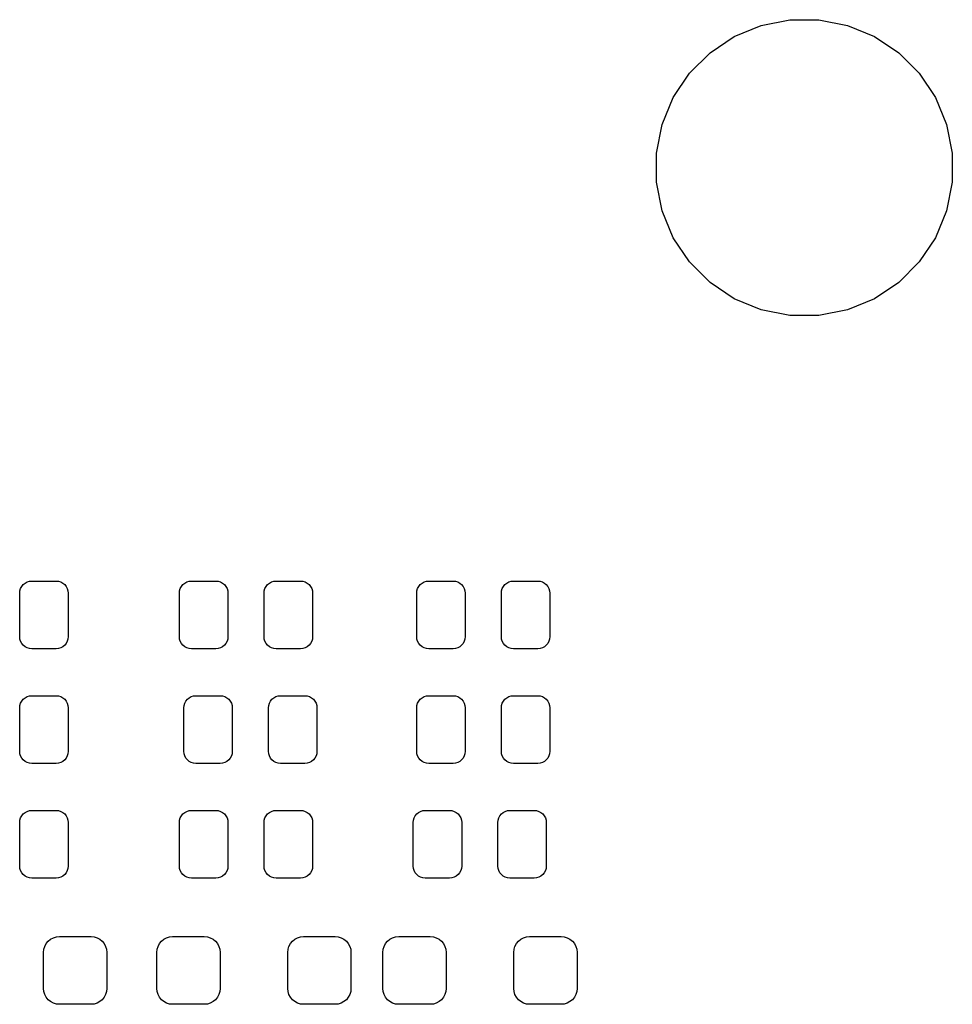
# Model space of a CAD drawing. Extents: x -0.28 to 2.63, y -2.16 to -0.12.
# Drawn here: x 1.816 to 2.629, y -0.98 to -0.121 of the extents above; entities that cross this region are included whole.
import ezdxf

# ---------------------------------------------------------------- set-up
doc = ezdxf.new("R2010")
doc.units = 0
doc.header["$MEASUREMENT"] = 0
doc.layers.add('BLACK', color=7, linetype='CONTINUOUS')

msp = doc.modelspace()

# ---------------------------------------------------------------- linework, layer by layer
at = {"layer": 'BLACK', "linetype": 'CONTINUOUS'}
for p, q in [((2.4389, -0.135682), (2.46237, -0.125957)), ((2.46237, -0.125957), (2.48729, -0.121)), ((2.48729, -0.121), (2.51271, -0.121)), ((2.51271, -0.121), (2.53763, -0.125957)), ((2.53763, -0.125957), (2.5611, -0.135682)), ((2.41777, -0.149799), (2.4389, -0.135682)), ((2.5611, -0.135682), (2.58223, -0.149799)), ((2.3998, -0.167767), (2.41777, -0.149799)), ((2.58223, -0.149799), (2.6002, -0.167767)), ((2.38568, -0.188896), (2.3998, -0.167767)), ((2.6002, -0.167767), (2.61432, -0.188896)), ((2.37596, -0.212372), (2.38568, -0.188896)), ((2.61432, -0.188896), (2.62404, -0.212372)), ((2.371, -0.237295), (2.37596, -0.212372)), ((2.62404, -0.212372), (2.629, -0.237295)), ((2.371, -0.262705), (2.371, -0.237295)), ((2.629, -0.237295), (2.629, -0.262705)), ((2.37596, -0.287628), (2.371, -0.262705)), ((2.629, -0.262705), (2.62404, -0.287628)), ((2.38568, -0.311104), (2.37596, -0.287628)), ((2.62404, -0.287628), (2.61432, -0.311104)), ((2.3998, -0.332233), (2.38568, -0.311104)), ((2.61432, -0.311104), (2.6002, -0.332233)), ((2.41777, -0.350201), (2.3998, -0.332233)), ((2.6002, -0.332233), (2.58223, -0.350201)), ((2.4389, -0.364318), (2.41777, -0.350201)), ((2.58223, -0.350201), (2.5611, -0.364318)), ((2.46237, -0.374043), (2.4389, -0.364318)), ((2.5611, -0.364318), (2.53763, -0.374043)), ((2.48729, -0.379), (2.46237, -0.374043)), ((2.53763, -0.374043), (2.51271, -0.379)), ((2.51271, -0.379), (2.48729, -0.379)), ((1.81595, -0.618989), (1.81655, -0.617004)), ((1.81655, -0.617004), (1.81753, -0.615175)), ((1.81753, -0.615175), (1.81885, -0.613571)), ((1.81885, -0.613571), (1.82045, -0.612256)), ((1.82045, -0.612256), (1.82228, -0.611278)), ((1.82228, -0.611278), (1.82426, -0.610676)), ((1.82426, -0.610676), (1.82633, -0.610472)), ((1.82633, -0.610472), (1.84749, -0.610472)), ((1.84749, -0.610472), (1.84955, -0.610676)), ((1.84955, -0.610676), (1.85154, -0.611278)), ((1.85154, -0.611278), (1.85337, -0.612256)), ((1.85337, -0.612256), (1.85497, -0.613571)), ((1.85497, -0.613571), (1.85629, -0.615175)), ((1.85629, -0.615175), (1.85727, -0.617004)), ((1.85727, -0.617004), (1.85787, -0.618989)), ((1.95522, -0.618989), (1.95583, -0.617004)), ((1.95583, -0.617004), (1.9568, -0.615175)), ((1.9568, -0.615175), (1.95812, -0.613571)), ((1.95812, -0.613571), (1.95972, -0.612256)), ((1.95972, -0.612256), (1.96155, -0.611278)), ((1.96155, -0.611278), (1.96354, -0.610676)), ((1.96354, -0.610676), (1.9656, -0.610472)), ((1.9656, -0.610472), (1.98676, -0.610472)), ((1.98676, -0.610472), (1.98883, -0.610676)), ((1.98883, -0.610676), (1.99081, -0.611278)), ((1.99081, -0.611278), (1.99264, -0.612256)), ((1.99264, -0.612256), (1.99424, -0.613571)), ((1.99424, -0.613571), (1.99556, -0.615175)), ((1.99556, -0.615175), (1.99654, -0.617004)), ((1.99654, -0.617004), (1.99714, -0.618989)), ((2.02904, -0.618989), (2.02964, -0.617004)), ((2.02964, -0.617004), (2.03062, -0.615175)), ((2.03062, -0.615175), (2.03194, -0.613571)), ((2.03194, -0.613571), (2.03354, -0.612256)), ((2.03354, -0.612256), (2.03537, -0.611278)), ((2.03537, -0.611278), (2.03736, -0.610676)), ((2.03736, -0.610676), (2.03942, -0.610472)), ((2.03942, -0.610472), (2.06058, -0.610472)), ((2.06058, -0.610472), (2.06264, -0.610676)), ((2.06264, -0.610676), (2.06463, -0.611278)), ((2.06463, -0.611278), (2.06646, -0.612256)), ((2.06646, -0.612256), (2.06806, -0.613571)), ((2.06806, -0.613571), (2.06938, -0.615175)), ((2.06938, -0.615175), (2.07036, -0.617004)), ((2.07036, -0.617004), (2.07096, -0.618989)), ((2.16213, -0.618989), (2.16273, -0.617004)), ((2.16273, -0.617004), (2.16371, -0.615175)), ((2.16371, -0.615175), (2.16503, -0.613571)), ((2.16503, -0.613571), (2.16663, -0.612256)), ((2.16663, -0.612256), (2.16846, -0.611278)), ((2.16846, -0.611278), (2.17045, -0.610676)), ((2.17045, -0.610676), (2.17251, -0.610472)), ((2.17251, -0.610472), (2.19367, -0.610472)), ((2.19367, -0.610472), (2.19574, -0.610676)), ((2.19574, -0.610676), (2.19772, -0.611278)), ((2.19772, -0.611278), (2.19955, -0.612256)), ((2.19955, -0.612256), (2.20115, -0.613571)), ((2.20115, -0.613571), (2.20247, -0.615175)), ((2.20247, -0.615175), (2.20345, -0.617004)), ((2.20345, -0.617004), (2.20405, -0.618989)), ((2.23595, -0.618989), (2.23655, -0.617004)), ((2.23655, -0.617004), (2.23753, -0.615175)), ((2.23753, -0.615175), (2.23885, -0.613571)), ((2.23885, -0.613571), (2.24045, -0.612256)), ((2.24045, -0.612256), (2.24228, -0.611278)), ((2.24228, -0.611278), (2.24426, -0.610676)), ((2.24426, -0.610676), (2.24633, -0.610472)), ((2.24633, -0.610472), (2.26749, -0.610472)), ((2.26749, -0.610472), (2.26955, -0.610676)), ((2.26955, -0.610676), (2.27154, -0.611278)), ((2.27154, -0.611278), (2.27337, -0.612256)), ((2.27337, -0.612256), (2.27497, -0.613571)), ((2.27497, -0.613571), (2.27629, -0.615175)), ((2.27629, -0.615175), (2.27727, -0.617004)), ((2.27727, -0.617004), (2.27787, -0.618989)), ((1.81575, -0.621053), (1.81595, -0.618989)), ((1.81575, -0.658947), (1.81575, -0.621053)), ((1.85787, -0.618989), (1.85807, -0.621053)), ((1.85807, -0.621053), (1.85807, -0.658947)), ((1.95502, -0.621053), (1.95522, -0.618989)), ((1.95502, -0.658947), (1.95502, -0.621053)), ((1.99714, -0.618989), (1.99734, -0.621053)), ((1.99734, -0.621053), (1.99734, -0.658947)), ((2.02884, -0.621053), (2.02904, -0.618989)), ((2.02884, -0.658947), (2.02884, -0.621053)), ((2.07096, -0.618989), (2.07116, -0.621053)), ((2.07116, -0.621053), (2.07116, -0.658947)), ((2.16193, -0.621053), (2.16213, -0.618989)), ((2.16193, -0.658947), (2.16193, -0.621053)), ((2.20405, -0.618989), (2.20425, -0.621053)), ((2.20425, -0.621053), (2.20425, -0.658947)), ((2.23575, -0.621053), (2.23595, -0.618989)), ((2.23575, -0.658947), (2.23575, -0.621053)), ((2.27787, -0.618989), (2.27807, -0.621053)), ((2.27807, -0.621053), (2.27807, -0.658947)), ((1.81595, -0.661011), (1.81575, -0.658947)), ((1.81655, -0.662996), (1.81595, -0.661011)), ((1.85787, -0.661011), (1.85727, -0.662996)), ((1.85807, -0.658947), (1.85787, -0.661011)), ((1.95522, -0.661011), (1.95502, -0.658947)), ((1.95583, -0.662996), (1.95522, -0.661011)), ((1.99714, -0.661011), (1.99654, -0.662996)), ((1.99734, -0.658947), (1.99714, -0.661011)), ((2.02904, -0.661011), (2.02884, -0.658947)), ((2.02964, -0.662996), (2.02904, -0.661011)), ((2.07096, -0.661011), (2.07036, -0.662996)), ((2.07116, -0.658947), (2.07096, -0.661011)), ((2.16213, -0.661011), (2.16193, -0.658947)), ((2.16273, -0.662996), (2.16213, -0.661011)), ((2.20405, -0.661011), (2.20345, -0.662996)), ((2.20425, -0.658947), (2.20405, -0.661011)), ((2.23595, -0.661011), (2.23575, -0.658947)), ((2.23655, -0.662996), (2.23595, -0.661011)), ((2.27787, -0.661011), (2.27727, -0.662996)), ((2.27807, -0.658947), (2.27787, -0.661011)), ((1.81753, -0.664825), (1.81655, -0.662996)), ((1.81885, -0.666429), (1.81753, -0.664825)), ((1.82045, -0.667744), (1.81885, -0.666429)), ((1.82228, -0.668722), (1.82045, -0.667744)), ((1.82426, -0.669324), (1.82228, -0.668722)), ((1.82633, -0.669528), (1.82426, -0.669324)), ((1.84749, -0.669528), (1.82633, -0.669528)), ((1.84955, -0.669324), (1.84749, -0.669528)), ((1.85154, -0.668722), (1.84955, -0.669324)), ((1.85337, -0.667744), (1.85154, -0.668722)), ((1.85497, -0.666429), (1.85337, -0.667744)), ((1.85629, -0.664825), (1.85497, -0.666429)), ((1.85727, -0.662996), (1.85629, -0.664825)), ((1.9568, -0.664825), (1.95583, -0.662996)), ((1.95812, -0.666429), (1.9568, -0.664825)), ((1.95972, -0.667744), (1.95812, -0.666429)), ((1.96155, -0.668722), (1.95972, -0.667744)), ((1.96354, -0.669324), (1.96155, -0.668722)), ((1.9656, -0.669528), (1.96354, -0.669324)), ((1.98676, -0.669528), (1.9656, -0.669528)), ((1.98883, -0.669324), (1.98676, -0.669528)), ((1.99081, -0.668722), (1.98883, -0.669324)), ((1.99264, -0.667744), (1.99081, -0.668722)), ((1.99424, -0.666429), (1.99264, -0.667744)), ((1.99556, -0.664825), (1.99424, -0.666429)), ((1.99654, -0.662996), (1.99556, -0.664825)), ((2.03062, -0.664825), (2.02964, -0.662996)), ((2.03194, -0.666429), (2.03062, -0.664825)), ((2.03354, -0.667744), (2.03194, -0.666429)), ((2.03537, -0.668722), (2.03354, -0.667744)), ((2.03736, -0.669324), (2.03537, -0.668722)), ((2.03942, -0.669528), (2.03736, -0.669324)), ((2.06058, -0.669528), (2.03942, -0.669528)), ((2.06264, -0.669324), (2.06058, -0.669528)), ((2.06463, -0.668722), (2.06264, -0.669324)), ((2.06646, -0.667744), (2.06463, -0.668722)), ((2.06806, -0.666429), (2.06646, -0.667744)), ((2.06938, -0.664825), (2.06806, -0.666429)), ((2.07036, -0.662996), (2.06938, -0.664825)), ((2.16371, -0.664825), (2.16273, -0.662996)), ((2.16503, -0.666429), (2.16371, -0.664825)), ((2.16663, -0.667744), (2.16503, -0.666429)), ((2.16846, -0.668722), (2.16663, -0.667744)), ((2.17045, -0.669324), (2.16846, -0.668722)), ((2.17251, -0.669528), (2.17045, -0.669324)), ((2.19367, -0.669528), (2.17251, -0.669528)), ((2.19574, -0.669324), (2.19367, -0.669528)), ((2.19772, -0.668722), (2.19574, -0.669324)), ((2.19955, -0.667744), (2.19772, -0.668722)), ((2.20115, -0.666429), (2.19955, -0.667744)), ((2.20247, -0.664825), (2.20115, -0.666429)), ((2.20345, -0.662996), (2.20247, -0.664825)), ((2.23753, -0.664825), (2.23655, -0.662996)), ((2.23885, -0.666429), (2.23753, -0.664825)), ((2.24045, -0.667744), (2.23885, -0.666429)), ((2.24228, -0.668722), (2.24045, -0.667744)), ((2.24426, -0.669324), (2.24228, -0.668722)), ((2.24633, -0.669528), (2.24426, -0.669324)), ((2.26749, -0.669528), (2.24633, -0.669528)), ((2.26955, -0.669324), (2.26749, -0.669528)), ((2.27154, -0.668722), (2.26955, -0.669324)), ((2.27337, -0.667744), (2.27154, -0.668722)), ((2.27497, -0.666429), (2.27337, -0.667744)), ((2.27629, -0.664825), (2.27497, -0.666429)), ((2.27727, -0.662996), (2.27629, -0.664825)), ((1.81885, -0.713571), (1.82045, -0.712256)), ((1.82045, -0.712256), (1.82228, -0.711278)), ((1.82228, -0.711278), (1.82426, -0.710676)), ((1.82426, -0.710676), (1.82633, -0.710472)), ((1.82633, -0.710472), (1.84749, -0.710472)), ((1.84749, -0.710472), (1.84955, -0.710676)), ((1.84955, -0.710676), (1.85154, -0.711278)), ((1.85154, -0.711278), (1.85337, -0.712256)), ((1.85337, -0.712256), (1.85497, -0.713571)), ((1.96194, -0.713571), (1.96354, -0.712256)), ((1.96354, -0.712256), (1.96537, -0.711278)), ((1.96537, -0.711278), (1.96736, -0.710676)), ((1.96736, -0.710676), (1.96942, -0.710472)), ((1.96942, -0.710472), (1.99058, -0.710472)), ((1.99058, -0.710472), (1.99264, -0.710676)), ((1.99264, -0.710676), (1.99463, -0.711278)), ((1.99463, -0.711278), (1.99646, -0.712256)), ((1.99646, -0.712256), (1.99806, -0.713571)), ((2.03576, -0.713571), (2.03736, -0.712256)), ((2.03736, -0.712256), (2.03919, -0.711278)), ((2.03919, -0.711278), (2.04117, -0.710676)), ((2.04117, -0.710676), (2.04324, -0.710472)), ((2.04324, -0.710472), (2.0644, -0.710472)), ((2.0644, -0.710472), (2.06646, -0.710676)), ((2.06646, -0.710676), (2.06845, -0.711278)), ((2.06845, -0.711278), (2.07028, -0.712256)), ((2.07028, -0.712256), (2.07188, -0.713571)), ((2.16503, -0.713571), (2.16663, -0.712256)), ((2.16663, -0.712256), (2.16846, -0.711278)), ((2.16846, -0.711278), (2.17045, -0.710676)), ((2.17045, -0.710676), (2.17251, -0.710472)), ((2.17251, -0.710472), (2.19367, -0.710472)), ((2.19367, -0.710472), (2.19574, -0.710676)), ((2.19574, -0.710676), (2.19772, -0.711278)), ((2.19772, -0.711278), (2.19955, -0.712256)), ((2.19955, -0.712256), (2.20115, -0.713571)), ((2.23885, -0.713571), (2.24045, -0.712256)), ((2.24045, -0.712256), (2.24228, -0.711278)), ((2.24228, -0.711278), (2.24426, -0.710676)), ((2.24426, -0.710676), (2.24633, -0.710472)), ((2.24633, -0.710472), (2.26749, -0.710472)), ((2.26749, -0.710472), (2.26955, -0.710676)), ((2.26955, -0.710676), (2.27154, -0.711278)), ((2.27154, -0.711278), (2.27337, -0.712256)), ((2.27337, -0.712256), (2.27497, -0.713571)), ((1.81575, -0.721053), (1.81595, -0.718989)), ((1.81575, -0.758947), (1.81575, -0.721053)), ((1.81595, -0.718989), (1.81655, -0.717004)), ((1.81655, -0.717004), (1.81753, -0.715175)), ((1.81753, -0.715175), (1.81885, -0.713571)), ((1.85497, -0.713571), (1.85629, -0.715175)), ((1.85629, -0.715175), (1.85727, -0.717004)), ((1.85727, -0.717004), (1.85787, -0.718989)), ((1.85787, -0.718989), (1.85807, -0.721053)), ((1.85807, -0.721053), (1.85807, -0.758947)), ((1.95884, -0.721053), (1.95904, -0.718989)), ((1.95884, -0.758947), (1.95884, -0.721053)), ((1.95904, -0.718989), (1.95964, -0.717004)), ((1.95964, -0.717004), (1.96062, -0.715175)), ((1.96062, -0.715175), (1.96194, -0.713571)), ((1.99806, -0.713571), (1.99938, -0.715175)), ((1.99938, -0.715175), (2.00036, -0.717004)), ((2.00036, -0.717004), (2.00096, -0.718989)), ((2.00096, -0.718989), (2.00116, -0.721053)), ((2.00116, -0.721053), (2.00116, -0.758947)), ((2.03266, -0.721053), (2.03286, -0.718989)), ((2.03266, -0.758947), (2.03266, -0.721053)), ((2.03286, -0.718989), (2.03346, -0.717004)), ((2.03346, -0.717004), (2.03444, -0.715175)), ((2.03444, -0.715175), (2.03576, -0.713571)), ((2.07188, -0.713571), (2.0732, -0.715175)), ((2.0732, -0.715175), (2.07417, -0.717004)), ((2.07417, -0.717004), (2.07478, -0.718989)), ((2.07478, -0.718989), (2.07498, -0.721053)), ((2.07498, -0.721053), (2.07498, -0.758947)), ((2.16193, -0.721053), (2.16213, -0.718989)), ((2.16193, -0.758947), (2.16193, -0.721053)), ((2.16213, -0.718989), (2.16273, -0.717004)), ((2.16273, -0.717004), (2.16371, -0.715175)), ((2.16371, -0.715175), (2.16503, -0.713571)), ((2.20115, -0.713571), (2.20247, -0.715175)), ((2.20247, -0.715175), (2.20345, -0.717004)), ((2.20345, -0.717004), (2.20405, -0.718989)), ((2.20405, -0.718989), (2.20425, -0.721053)), ((2.20425, -0.721053), (2.20425, -0.758947)), ((2.23575, -0.721053), (2.23595, -0.718989)), ((2.23575, -0.758947), (2.23575, -0.721053)), ((2.23595, -0.718989), (2.23655, -0.717004)), ((2.23655, -0.717004), (2.23753, -0.715175)), ((2.23753, -0.715175), (2.23885, -0.713571)), ((2.27497, -0.713571), (2.27629, -0.715175)), ((2.27629, -0.715175), (2.27727, -0.717004)), ((2.27727, -0.717004), (2.27787, -0.718989)), ((2.27787, -0.718989), (2.27807, -0.721053)), ((2.27807, -0.721053), (2.27807, -0.758947)), ((1.81595, -0.761011), (1.81575, -0.758947)), ((1.81655, -0.762996), (1.81595, -0.761011)), ((1.81753, -0.764825), (1.81655, -0.762996)), ((1.85727, -0.762996), (1.85629, -0.764825)), ((1.85787, -0.761011), (1.85727, -0.762996)), ((1.85807, -0.758947), (1.85787, -0.761011)), ((1.95904, -0.761011), (1.95884, -0.758947)), ((1.95964, -0.762996), (1.95904, -0.761011)), ((1.96062, -0.764825), (1.95964, -0.762996)), ((2.00036, -0.762996), (1.99938, -0.764825)), ((2.00096, -0.761011), (2.00036, -0.762996)), ((2.00116, -0.758947), (2.00096, -0.761011)), ((2.03286, -0.761011), (2.03266, -0.758947)), ((2.03346, -0.762996), (2.03286, -0.761011)), ((2.03444, -0.764825), (2.03346, -0.762996)), ((2.07417, -0.762996), (2.0732, -0.764825)), ((2.07478, -0.761011), (2.07417, -0.762996)), ((2.07498, -0.758947), (2.07478, -0.761011)), ((2.16213, -0.761011), (2.16193, -0.758947)), ((2.16273, -0.762996), (2.16213, -0.761011)), ((2.16371, -0.764825), (2.16273, -0.762996)), ((2.20345, -0.762996), (2.20247, -0.764825)), ((2.20405, -0.761011), (2.20345, -0.762996)), ((2.20425, -0.758947), (2.20405, -0.761011)), ((2.23595, -0.761011), (2.23575, -0.758947)), ((2.23655, -0.762996), (2.23595, -0.761011)), ((2.23753, -0.764825), (2.23655, -0.762996)), ((2.27727, -0.762996), (2.27629, -0.764825)), ((2.27787, -0.761011), (2.27727, -0.762996)), ((2.27807, -0.758947), (2.27787, -0.761011)), ((1.81885, -0.766429), (1.81753, -0.764825)), ((1.82045, -0.767744), (1.81885, -0.766429)), ((1.82228, -0.768722), (1.82045, -0.767744)), ((1.82426, -0.769324), (1.82228, -0.768722)), ((1.82633, -0.769528), (1.82426, -0.769324)), ((1.84749, -0.769528), (1.82633, -0.769528)), ((1.84955, -0.769324), (1.84749, -0.769528)), ((1.85154, -0.768722), (1.84955, -0.769324)), ((1.85337, -0.767744), (1.85154, -0.768722)), ((1.85497, -0.766429), (1.85337, -0.767744)), ((1.85629, -0.764825), (1.85497, -0.766429)), ((1.96194, -0.766429), (1.96062, -0.764825)), ((1.96354, -0.767744), (1.96194, -0.766429)), ((1.96537, -0.768722), (1.96354, -0.767744)), ((1.96736, -0.769324), (1.96537, -0.768722)), ((1.96942, -0.769528), (1.96736, -0.769324)), ((1.99058, -0.769528), (1.96942, -0.769528)), ((1.99264, -0.769324), (1.99058, -0.769528)), ((1.99463, -0.768722), (1.99264, -0.769324)), ((1.99646, -0.767744), (1.99463, -0.768722)), ((1.99806, -0.766429), (1.99646, -0.767744)), ((1.99938, -0.764825), (1.99806, -0.766429)), ((2.03576, -0.766429), (2.03444, -0.764825)), ((2.03736, -0.767744), (2.03576, -0.766429)), ((2.03919, -0.768722), (2.03736, -0.767744)), ((2.04117, -0.769324), (2.03919, -0.768722)), ((2.04324, -0.769528), (2.04117, -0.769324)), ((2.0644, -0.769528), (2.04324, -0.769528)), ((2.06646, -0.769324), (2.0644, -0.769528)), ((2.06845, -0.768722), (2.06646, -0.769324)), ((2.07028, -0.767744), (2.06845, -0.768722)), ((2.07188, -0.766429), (2.07028, -0.767744)), ((2.0732, -0.764825), (2.07188, -0.766429)), ((2.16503, -0.766429), (2.16371, -0.764825)), ((2.16663, -0.767744), (2.16503, -0.766429)), ((2.16846, -0.768722), (2.16663, -0.767744)), ((2.17045, -0.769324), (2.16846, -0.768722)), ((2.17251, -0.769528), (2.17045, -0.769324)), ((2.19367, -0.769528), (2.17251, -0.769528)), ((2.19574, -0.769324), (2.19367, -0.769528)), ((2.19772, -0.768722), (2.19574, -0.769324)), ((2.19955, -0.767744), (2.19772, -0.768722)), ((2.20115, -0.766429), (2.19955, -0.767744)), ((2.20247, -0.764825), (2.20115, -0.766429)), ((2.23885, -0.766429), (2.23753, -0.764825)), ((2.24045, -0.767744), (2.23885, -0.766429)), ((2.24228, -0.768722), (2.24045, -0.767744)), ((2.24426, -0.769324), (2.24228, -0.768722)), ((2.24633, -0.769528), (2.24426, -0.769324)), ((2.26749, -0.769528), (2.24633, -0.769528)), ((2.26955, -0.769324), (2.26749, -0.769528)), ((2.27154, -0.768722), (2.26955, -0.769324)), ((2.27337, -0.767744), (2.27154, -0.768722)), ((2.27497, -0.766429), (2.27337, -0.767744)), ((2.27629, -0.764825), (2.27497, -0.766429)), ((1.81655, -0.817004), (1.81753, -0.815175)), ((1.81753, -0.815175), (1.81885, -0.813571)), ((1.81885, -0.813571), (1.82045, -0.812256)), ((1.82045, -0.812256), (1.82228, -0.811278)), ((1.82228, -0.811278), (1.82426, -0.810676)), ((1.82426, -0.810676), (1.82633, -0.810472)), ((1.82633, -0.810472), (1.84749, -0.810472)), ((1.84749, -0.810472), (1.84955, -0.810676)), ((1.84955, -0.810676), (1.85154, -0.811278)), ((1.85154, -0.811278), (1.85337, -0.812256)), ((1.85337, -0.812256), (1.85497, -0.813571)), ((1.85497, -0.813571), (1.85629, -0.815175)), ((1.85629, -0.815175), (1.85727, -0.817004)), ((1.95583, -0.817004), (1.9568, -0.815175)), ((1.9568, -0.815175), (1.95812, -0.813571)), ((1.95812, -0.813571), (1.95972, -0.812256)), ((1.95972, -0.812256), (1.96155, -0.811278)), ((1.96155, -0.811278), (1.96354, -0.810676)), ((1.96354, -0.810676), (1.9656, -0.810472)), ((1.9656, -0.810472), (1.98676, -0.810472)), ((1.98676, -0.810472), (1.98883, -0.810676)), ((1.98883, -0.810676), (1.99081, -0.811278)), ((1.99081, -0.811278), (1.99264, -0.812256)), ((1.99264, -0.812256), (1.99424, -0.813571)), ((1.99424, -0.813571), (1.99556, -0.815175)), ((1.99556, -0.815175), (1.99654, -0.817004)), ((2.02964, -0.817004), (2.03062, -0.815175)), ((2.03062, -0.815175), (2.03194, -0.813571)), ((2.03194, -0.813571), (2.03354, -0.812256)), ((2.03354, -0.812256), (2.03537, -0.811278)), ((2.03537, -0.811278), (2.03736, -0.810676)), ((2.03736, -0.810676), (2.03942, -0.810472)), ((2.03942, -0.810472), (2.06058, -0.810472)), ((2.06058, -0.810472), (2.06264, -0.810676)), ((2.06264, -0.810676), (2.06463, -0.811278)), ((2.06463, -0.811278), (2.06646, -0.812256)), ((2.06646, -0.812256), (2.06806, -0.813571)), ((2.06806, -0.813571), (2.06938, -0.815175)), ((2.06938, -0.815175), (2.07036, -0.817004)), ((2.15964, -0.817004), (2.16062, -0.815175)), ((2.16062, -0.815175), (2.16194, -0.813571)), ((2.16194, -0.813571), (2.16354, -0.812256)), ((2.16354, -0.812256), (2.16537, -0.811278)), ((2.16537, -0.811278), (2.16736, -0.810676)), ((2.16736, -0.810676), (2.16942, -0.810472)), ((2.16942, -0.810472), (2.19058, -0.810472)), ((2.19058, -0.810472), (2.19264, -0.810676)), ((2.19264, -0.810676), (2.19463, -0.811278)), ((2.19463, -0.811278), (2.19646, -0.812256)), ((2.19646, -0.812256), (2.19806, -0.813571)), ((2.19806, -0.813571), (2.19938, -0.815175)), ((2.19938, -0.815175), (2.20036, -0.817004)), ((2.23346, -0.817004), (2.23444, -0.815175)), ((2.23444, -0.815175), (2.23576, -0.813571)), ((2.23576, -0.813571), (2.23736, -0.812256)), ((2.23736, -0.812256), (2.23919, -0.811278)), ((2.23919, -0.811278), (2.24117, -0.810676)), ((2.24117, -0.810676), (2.24324, -0.810472)), ((2.24324, -0.810472), (2.2644, -0.810472)), ((2.2644, -0.810472), (2.26646, -0.810676)), ((2.26646, -0.810676), (2.26845, -0.811278)), ((2.26845, -0.811278), (2.27028, -0.812256)), ((2.27028, -0.812256), (2.27188, -0.813571)), ((2.27188, -0.813571), (2.2732, -0.815175)), ((2.2732, -0.815175), (2.27417, -0.817004)), ((1.81575, -0.821053), (1.81595, -0.818989)), ((1.81575, -0.858947), (1.81575, -0.821053)), ((1.81595, -0.818989), (1.81655, -0.817004)), ((1.85727, -0.817004), (1.85787, -0.818989)), ((1.85787, -0.818989), (1.85807, -0.821053)), ((1.85807, -0.821053), (1.85807, -0.858947)), ((1.95502, -0.821053), (1.95522, -0.818989)), ((1.95502, -0.858947), (1.95502, -0.821053)), ((1.95522, -0.818989), (1.95583, -0.817004)), ((1.99654, -0.817004), (1.99714, -0.818989)), ((1.99714, -0.818989), (1.99734, -0.821053)), ((1.99734, -0.821053), (1.99734, -0.858947)), ((2.02884, -0.821053), (2.02904, -0.818989)), ((2.02884, -0.858947), (2.02884, -0.821053)), ((2.02904, -0.818989), (2.02964, -0.817004)), ((2.07036, -0.817004), (2.07096, -0.818989)), ((2.07096, -0.818989), (2.07116, -0.821053)), ((2.07116, -0.821053), (2.07116, -0.858947)), ((2.15884, -0.821053), (2.15904, -0.818989)), ((2.15884, -0.858947), (2.15884, -0.821053)), ((2.15904, -0.818989), (2.15964, -0.817004)), ((2.20036, -0.817004), (2.20096, -0.818989)), ((2.20096, -0.818989), (2.20116, -0.821053)), ((2.20116, -0.821053), (2.20116, -0.858947)), ((2.23266, -0.821053), (2.23286, -0.818989)), ((2.23266, -0.858947), (2.23266, -0.821053)), ((2.23286, -0.818989), (2.23346, -0.817004)), ((2.27417, -0.817004), (2.27478, -0.818989)), ((2.27478, -0.818989), (2.27498, -0.821053)), ((2.27498, -0.821053), (2.27498, -0.858947)), ((1.81595, -0.861011), (1.81575, -0.858947)), ((1.81655, -0.862996), (1.81595, -0.861011)), ((1.81753, -0.864825), (1.81655, -0.862996)), ((1.81885, -0.866429), (1.81753, -0.864825)), ((1.82045, -0.867744), (1.81885, -0.866429)), ((1.85497, -0.866429), (1.85337, -0.867744)), ((1.85629, -0.864825), (1.85497, -0.866429)), ((1.85727, -0.862996), (1.85629, -0.864825)), ((1.85787, -0.861011), (1.85727, -0.862996)), ((1.85807, -0.858947), (1.85787, -0.861011)), ((1.95522, -0.861011), (1.95502, -0.858947)), ((1.95583, -0.862996), (1.95522, -0.861011)), ((1.9568, -0.864825), (1.95583, -0.862996)), ((1.95812, -0.866429), (1.9568, -0.864825)), ((1.95972, -0.867744), (1.95812, -0.866429)), ((1.99424, -0.866429), (1.99264, -0.867744)), ((1.99556, -0.864825), (1.99424, -0.866429)), ((1.99654, -0.862996), (1.99556, -0.864825)), ((1.99714, -0.861011), (1.99654, -0.862996)), ((1.99734, -0.858947), (1.99714, -0.861011)), ((2.02904, -0.861011), (2.02884, -0.858947)), ((2.02964, -0.862996), (2.02904, -0.861011)), ((2.03062, -0.864825), (2.02964, -0.862996)), ((2.03194, -0.866429), (2.03062, -0.864825)), ((2.03354, -0.867744), (2.03194, -0.866429)), ((2.06806, -0.866429), (2.06646, -0.867744)), ((2.06938, -0.864825), (2.06806, -0.866429)), ((2.07036, -0.862996), (2.06938, -0.864825)), ((2.07096, -0.861011), (2.07036, -0.862996)), ((2.07116, -0.858947), (2.07096, -0.861011)), ((2.15904, -0.861011), (2.15884, -0.858947)), ((2.15964, -0.862996), (2.15904, -0.861011)), ((2.16062, -0.864825), (2.15964, -0.862996)), ((2.16194, -0.866429), (2.16062, -0.864825)), ((2.16354, -0.867744), (2.16194, -0.866429)), ((2.19806, -0.866429), (2.19646, -0.867744)), ((2.19938, -0.864825), (2.19806, -0.866429)), ((2.20036, -0.862996), (2.19938, -0.864825)), ((2.20096, -0.861011), (2.20036, -0.862996)), ((2.20116, -0.858947), (2.20096, -0.861011)), ((2.23286, -0.861011), (2.23266, -0.858947)), ((2.23346, -0.862996), (2.23286, -0.861011)), ((2.23444, -0.864825), (2.23346, -0.862996)), ((2.23576, -0.866429), (2.23444, -0.864825)), ((2.23736, -0.867744), (2.23576, -0.866429)), ((2.27188, -0.866429), (2.27028, -0.867744)), ((2.2732, -0.864825), (2.27188, -0.866429)), ((2.27417, -0.862996), (2.2732, -0.864825)), ((2.27478, -0.861011), (2.27417, -0.862996)), ((2.27498, -0.858947), (2.27478, -0.861011)), ((1.82228, -0.868722), (1.82045, -0.867744)), ((1.82426, -0.869324), (1.82228, -0.868722)), ((1.82633, -0.869528), (1.82426, -0.869324)), ((1.84749, -0.869528), (1.82633, -0.869528)), ((1.84955, -0.869324), (1.84749, -0.869528)), ((1.85154, -0.868722), (1.84955, -0.869324)), ((1.85337, -0.867744), (1.85154, -0.868722)), ((1.96155, -0.868722), (1.95972, -0.867744)), ((1.96354, -0.869324), (1.96155, -0.868722)), ((1.9656, -0.869528), (1.96354, -0.869324)), ((1.98676, -0.869528), (1.9656, -0.869528)), ((1.98883, -0.869324), (1.98676, -0.869528)), ((1.99081, -0.868722), (1.98883, -0.869324)), ((1.99264, -0.867744), (1.99081, -0.868722)), ((2.03537, -0.868722), (2.03354, -0.867744)), ((2.03736, -0.869324), (2.03537, -0.868722)), ((2.03942, -0.869528), (2.03736, -0.869324)), ((2.06058, -0.869528), (2.03942, -0.869528)), ((2.06264, -0.869324), (2.06058, -0.869528)), ((2.06463, -0.868722), (2.06264, -0.869324)), ((2.06646, -0.867744), (2.06463, -0.868722)), ((2.16537, -0.868722), (2.16354, -0.867744)), ((2.16736, -0.869324), (2.16537, -0.868722)), ((2.16942, -0.869528), (2.16736, -0.869324)), ((2.19058, -0.869528), (2.16942, -0.869528)), ((2.19264, -0.869324), (2.19058, -0.869528)), ((2.19463, -0.868722), (2.19264, -0.869324)), ((2.19646, -0.867744), (2.19463, -0.868722)), ((2.23919, -0.868722), (2.23736, -0.867744)), ((2.24117, -0.869324), (2.23919, -0.868722)), ((2.24324, -0.869528), (2.24117, -0.869324)), ((2.2644, -0.869528), (2.24324, -0.869528)), ((2.26646, -0.869324), (2.2644, -0.869528)), ((2.26845, -0.868722), (2.26646, -0.869324)), ((2.27028, -0.867744), (2.26845, -0.868722)), ((1.83766, -0.928979), (1.83894, -0.926596)), ((1.83894, -0.926596), (1.84065, -0.924508)), ((1.84065, -0.924508), (1.84274, -0.922795)), ((1.84274, -0.922795), (1.84512, -0.921521)), ((1.84512, -0.921521), (1.84771, -0.920737)), ((1.84771, -0.920737), (1.85039, -0.920472)), ((1.85039, -0.920472), (1.87795, -0.920472)), ((1.87795, -0.920472), (1.88064, -0.920737)), ((1.88064, -0.920737), (1.88323, -0.921521)), ((1.88323, -0.921521), (1.88561, -0.922795)), ((1.88561, -0.922795), (1.8877, -0.924508)), ((1.8877, -0.924508), (1.88941, -0.926596)), ((1.88941, -0.926596), (1.89068, -0.928979)), ((1.9364, -0.928979), (1.93768, -0.926596)), ((1.93768, -0.926596), (1.93939, -0.924508)), ((1.93939, -0.924508), (1.94148, -0.922795)), ((1.94148, -0.922795), (1.94386, -0.921521)), ((1.94386, -0.921521), (1.94645, -0.920737)), ((1.94645, -0.920737), (1.94913, -0.920472)), ((1.94913, -0.920472), (1.97669, -0.920472)), ((1.97669, -0.920472), (1.97938, -0.920737)), ((1.97938, -0.920737), (1.98197, -0.921521)), ((1.98197, -0.921521), (1.98435, -0.922795)), ((1.98435, -0.922795), (1.98644, -0.924508)), ((1.98644, -0.924508), (1.98815, -0.926596)), ((1.98815, -0.926596), (1.98942, -0.928979)), ((2.05058, -0.928979), (2.05185, -0.926596)), ((2.05185, -0.926596), (2.05356, -0.924508)), ((2.05356, -0.924508), (2.05565, -0.922795)), ((2.05565, -0.922795), (2.05803, -0.921521)), ((2.05803, -0.921521), (2.06062, -0.920737)), ((2.06062, -0.920737), (2.06331, -0.920472)), ((2.06331, -0.920472), (2.09087, -0.920472)), ((2.09087, -0.920472), (2.09355, -0.920737)), ((2.09355, -0.920737), (2.09614, -0.921521)), ((2.09614, -0.921521), (2.09852, -0.922795)), ((2.09852, -0.922795), (2.10061, -0.924508)), ((2.10061, -0.924508), (2.10232, -0.926596)), ((2.10232, -0.926596), (2.1036, -0.928979)), ((2.13349, -0.928979), (2.13476, -0.926596)), ((2.13476, -0.926596), (2.13648, -0.924508)), ((2.13648, -0.924508), (2.13856, -0.922795)), ((2.13856, -0.922795), (2.14095, -0.921521)), ((2.14095, -0.921521), (2.14353, -0.920737)), ((2.14353, -0.920737), (2.14622, -0.920472)), ((2.14622, -0.920472), (2.17378, -0.920472)), ((2.17378, -0.920472), (2.17647, -0.920737)), ((2.17647, -0.920737), (2.17905, -0.921521)), ((2.17905, -0.921521), (2.18144, -0.922795)), ((2.18144, -0.922795), (2.18352, -0.924508)), ((2.18352, -0.924508), (2.18524, -0.926596)), ((2.18524, -0.926596), (2.18651, -0.928979)), ((2.24766, -0.928979), (2.24894, -0.926596)), ((2.24894, -0.926596), (2.25065, -0.924508)), ((2.25065, -0.924508), (2.25274, -0.922795)), ((2.25274, -0.922795), (2.25512, -0.921521)), ((2.25512, -0.921521), (2.25771, -0.920737)), ((2.25771, -0.920737), (2.26039, -0.920472)), ((2.26039, -0.920472), (2.28795, -0.920472)), ((2.28795, -0.920472), (2.29064, -0.920737)), ((2.29064, -0.920737), (2.29323, -0.921521)), ((2.29323, -0.921521), (2.29561, -0.922795)), ((2.29561, -0.922795), (2.2977, -0.924508)), ((2.2977, -0.924508), (2.29941, -0.926596)), ((2.29941, -0.926596), (2.30068, -0.928979)), ((1.83661, -0.934252), (1.83688, -0.931564)), ((1.83661, -0.965748), (1.83661, -0.934252)), ((1.83688, -0.931564), (1.83766, -0.928979)), ((1.89068, -0.928979), (1.89147, -0.931564)), ((1.89147, -0.931564), (1.89173, -0.934252)), ((1.89173, -0.934252), (1.89173, -0.965748)), ((1.93535, -0.934252), (1.93562, -0.931564)), ((1.93535, -0.965748), (1.93535, -0.934252)), ((1.93562, -0.931564), (1.9364, -0.928979)), ((1.98942, -0.928979), (1.99021, -0.931564)), ((1.99021, -0.931564), (1.99047, -0.934252)), ((1.99047, -0.934252), (1.99047, -0.965748)), ((2.04953, -0.934252), (2.04979, -0.931564)), ((2.04953, -0.965748), (2.04953, -0.934252)), ((2.04979, -0.931564), (2.05058, -0.928979)), ((2.1036, -0.928979), (2.10438, -0.931564)), ((2.10438, -0.931564), (2.10465, -0.934252)), ((2.10465, -0.934252), (2.10465, -0.965748)), ((2.13244, -0.934252), (2.13271, -0.931564)), ((2.13244, -0.965748), (2.13244, -0.934252)), ((2.13271, -0.931564), (2.13349, -0.928979)), ((2.18651, -0.928979), (2.18729, -0.931564)), ((2.18729, -0.931564), (2.18756, -0.934252)), ((2.18756, -0.934252), (2.18756, -0.965748)), ((2.24661, -0.934252), (2.24688, -0.931564)), ((2.24661, -0.965748), (2.24661, -0.934252)), ((2.24688, -0.931564), (2.24766, -0.928979)), ((2.30068, -0.928979), (2.30147, -0.931564)), ((2.30147, -0.931564), (2.30173, -0.934252)), ((2.30173, -0.934252), (2.30173, -0.965748)), ((1.83688, -0.968436), (1.83661, -0.965748)), ((1.83766, -0.971021), (1.83688, -0.968436)), ((1.89147, -0.968436), (1.89068, -0.971021)), ((1.89173, -0.965748), (1.89147, -0.968436)), ((1.93562, -0.968436), (1.93535, -0.965748)), ((1.9364, -0.971021), (1.93562, -0.968436)), ((1.99021, -0.968436), (1.98942, -0.971021)), ((1.99047, -0.965748), (1.99021, -0.968436)), ((2.04979, -0.968436), (2.04953, -0.965748)), ((2.05058, -0.971021), (2.04979, -0.968436)), ((2.10438, -0.968436), (2.1036, -0.971021)), ((2.10465, -0.965748), (2.10438, -0.968436)), ((2.13271, -0.968436), (2.13244, -0.965748)), ((2.13349, -0.971021), (2.13271, -0.968436)), ((2.18729, -0.968436), (2.18651, -0.971021)), ((2.18756, -0.965748), (2.18729, -0.968436)), ((2.24688, -0.968436), (2.24661, -0.965748)), ((2.24766, -0.971021), (2.24688, -0.968436)), ((2.30147, -0.968436), (2.30068, -0.971021)), ((2.30173, -0.965748), (2.30147, -0.968436)), ((1.83894, -0.973404), (1.83766, -0.971021)), ((1.84065, -0.975492), (1.83894, -0.973404)), ((1.84274, -0.977205), (1.84065, -0.975492)), ((1.84512, -0.978479), (1.84274, -0.977205)), ((1.84771, -0.979263), (1.84512, -0.978479)), ((1.88323, -0.978479), (1.88064, -0.979263)), ((1.88561, -0.977205), (1.88323, -0.978479)), ((1.8877, -0.975492), (1.88561, -0.977205)), ((1.88941, -0.973404), (1.8877, -0.975492)), ((1.89068, -0.971021), (1.88941, -0.973404)), ((1.93768, -0.973404), (1.9364, -0.971021)), ((1.93939, -0.975492), (1.93768, -0.973404)), ((1.94148, -0.977205), (1.93939, -0.975492)), ((1.94386, -0.978479), (1.94148, -0.977205)), ((1.94645, -0.979263), (1.94386, -0.978479)), ((1.98197, -0.978479), (1.97938, -0.979263)), ((1.98435, -0.977205), (1.98197, -0.978479)), ((1.98644, -0.975492), (1.98435, -0.977205)), ((1.98815, -0.973404), (1.98644, -0.975492)), ((1.98942, -0.971021), (1.98815, -0.973404)), ((2.05185, -0.973404), (2.05058, -0.971021)), ((2.05356, -0.975492), (2.05185, -0.973404)), ((2.05565, -0.977205), (2.05356, -0.975492)), ((2.05803, -0.978479), (2.05565, -0.977205)), ((2.06062, -0.979263), (2.05803, -0.978479)), ((2.09614, -0.978479), (2.09355, -0.979263)), ((2.09852, -0.977205), (2.09614, -0.978479)), ((2.10061, -0.975492), (2.09852, -0.977205)), ((2.10232, -0.973404), (2.10061, -0.975492)), ((2.1036, -0.971021), (2.10232, -0.973404)), ((2.13476, -0.973404), (2.13349, -0.971021)), ((2.13648, -0.975492), (2.13476, -0.973404)), ((2.13856, -0.977205), (2.13648, -0.975492)), ((2.14095, -0.978479), (2.13856, -0.977205)), ((2.14353, -0.979263), (2.14095, -0.978479)), ((2.17905, -0.978479), (2.17647, -0.979263)), ((2.18144, -0.977205), (2.17905, -0.978479)), ((2.18352, -0.975492), (2.18144, -0.977205)), ((2.18524, -0.973404), (2.18352, -0.975492)), ((2.18651, -0.971021), (2.18524, -0.973404)), ((2.24894, -0.973404), (2.24766, -0.971021)), ((2.25065, -0.975492), (2.24894, -0.973404)), ((2.25274, -0.977205), (2.25065, -0.975492)), ((2.25512, -0.978479), (2.25274, -0.977205)), ((2.25771, -0.979263), (2.25512, -0.978479)), ((2.29323, -0.978479), (2.29064, -0.979263)), ((2.29561, -0.977205), (2.29323, -0.978479)), ((2.2977, -0.975492), (2.29561, -0.977205)), ((2.29941, -0.973404), (2.2977, -0.975492)), ((2.30068, -0.971021), (2.29941, -0.973404)), ((1.85039, -0.979528), (1.84771, -0.979263)), ((1.87795, -0.979528), (1.85039, -0.979528)), ((1.88064, -0.979263), (1.87795, -0.979528)), ((1.94913, -0.979528), (1.94645, -0.979263)), ((1.97669, -0.979528), (1.94913, -0.979528)), ((1.97938, -0.979263), (1.97669, -0.979528)), ((2.06331, -0.979528), (2.06062, -0.979263)), ((2.09087, -0.979528), (2.06331, -0.979528)), ((2.09355, -0.979263), (2.09087, -0.979528)), ((2.14622, -0.979528), (2.14353, -0.979263)), ((2.17378, -0.979528), (2.14622, -0.979528)), ((2.17647, -0.979263), (2.17378, -0.979528)), ((2.26039, -0.979528), (2.25771, -0.979263)), ((2.28795, -0.979528), (2.26039, -0.979528)), ((2.29064, -0.979263), (2.28795, -0.979528))]:
    msp.add_line(p, q, dxfattribs=at)

doc.saveas('drawing.dxf')
